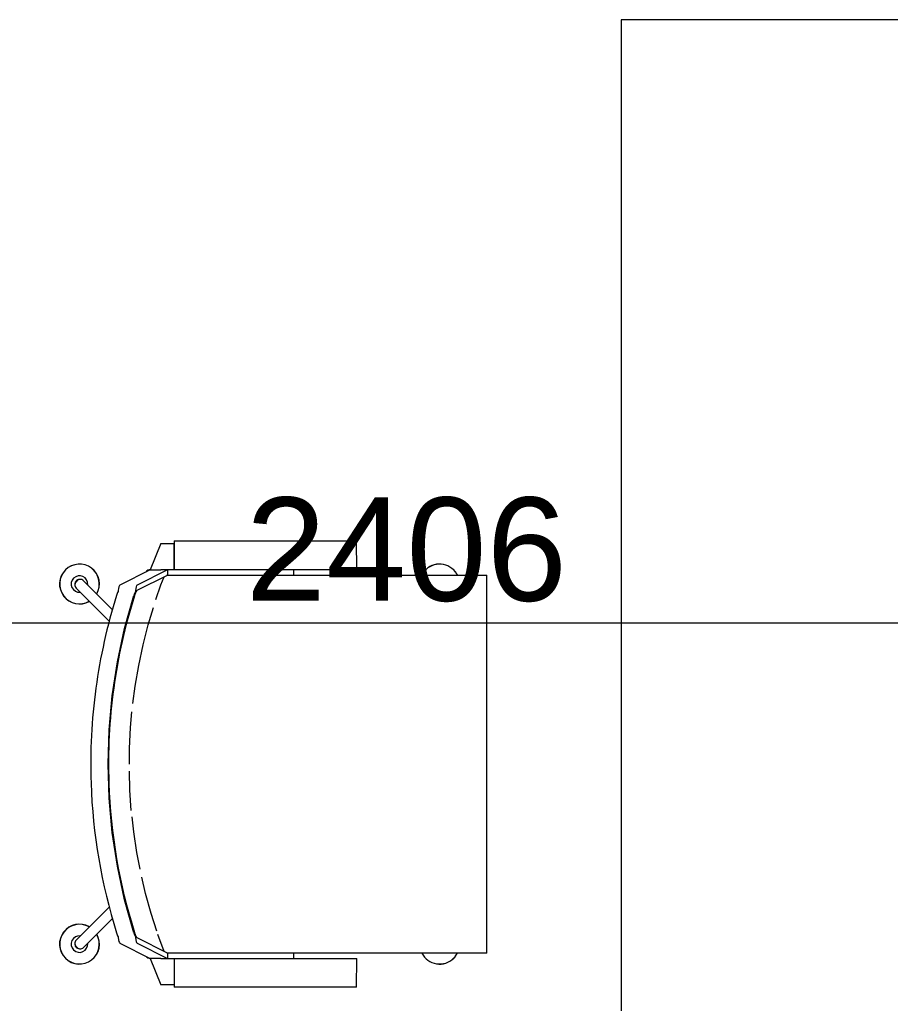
# Model space of a CAD drawing. Header units: centimetres. Extents: x -5566 to 5867, y -120 to 4683.
# Drawn here: x -3239 to -3133.7, y 240.1 to 359 of the extents above; entities that cross this region are included whole.
import ezdxf

# ---------------------------------------------------------------- set-up
doc = ezdxf.new("R2010")
doc.units = ezdxf.units.CM
doc.layers.add('A-ANNO-DIMS', color=211, linetype='Continuous', lineweight=5)
doc.layers.add('I-FURN', color=30, linetype='Continuous', lineweight=13)
doc.styles.add('Arial', font='arial.ttf', dxfattribs={"height": 12.5})
doc.dimstyles.new('100_200_2_5mm_Arial_cm', dxfattribs={"dimscale": 30.48, "dimtxt": 12.753242, "dimasz": 0.492126, "dimexe": 0.328084, "dimexo": 0.0625, "dimgap": 0.082021, "dimtad": 1, "dimdec": 0, "dimzin": 0, "dimdsep": 46, "dimtxsty": 'Arial', "dimblk1": 'OBLIQUE', "dimblk2": 'OBLIQUE', "dimsah": 1, "dimcen": 0.09, "dimdle": 0.328084, "dimazin": 0, "dimtfac": 1, "dimtdec": 4, "dimtix": 1, "dimtmove": 0, "dimatfit": 3, "dimfxl": 0.328084, "dimfxlon": 1, "dimtvp": 1, "dimtolj": 1, "dimtzin": 0, "dimlwd": 15, "dimlwe": 15, "dimarcsym": 2})

# ---------------------------------------------------------------- blocks, each defined once
blk = doc.blocks.new('AR_FUR_Chair_Office - AR_FUR_Chair_Office-V97-Level _9_00')
at = {"layer": 'I-FURN'}
for p, q in [((-22.17, 22.06), (-22.06, 22.17)), ((-21.27, 22.17), (-17.25, 18.15)), ((17.25, 18.15), (21.27, 22.17)), ((22.06, 22.17), (22.17, 22.06)), ((-18.66, 17.76), (-22.17, 21.27)), ((22.17, 21.27), (18.66, 17.76)), ((-21.65, 16.89), (-23.5, 13.21)), ((23.49, 13.21), (21.65, 16.89)), ((-21.65, 14.8), (-23.5, 11.11)), ((23.49, 11.11), (21.65, 14.8)), ((-23.5, 13.21), (-26.67, 11.94)), ((-23.5, 11.94), (-23.5, 13.21)), ((26.67, 11.94), (23.49, 13.21)), ((23.49, 13.21), (23.49, 11.94)), ((-26.67, 10.67), (-26.67, 11.94)), ((-23.5, 11.94), (-23.5, 11.11)), ((-22.64, 11.55), (-20.59, 12.29)), ((23.49, 11.11), (23.49, 11.94)), ((26.67, 11.94), (26.67, 10.67)), ((-22.91, 11.11), (-23.5, 11.11)), ((-23.5, 11.11), (-23.5, 10.32)), ((-22.86, 11.11), (-22.91, 11.11)), ((-22.86, 11.11), (-22.89, 11.11)), ((-22.86, 7.93), (-22.86, 11.14)), ((-22.86, 11.11), (-22.86, 11.11)), ((22.86, 11.14), (22.86, 7.93)), ((22.89, 11.11), (22.86, 11.11)), ((22.91, 11.11), (22.86, 11.11)), ((22.86, 11.11), (22.86, 11.11)), ((23.49, 11.11), (22.91, 11.11)), ((23.49, 10.32), (23.49, 11.11)), ((-23.5, 10.32), (-26.99, 10.32)), ((-26.99, 10.16), (-26.99, 10.32)), ((-26.99, -6.79), (-26.99, 10.16)), ((-26.67, 10.32), (-26.67, 10.67)), ((-23.5, 10.32), (-26.67, 10.32)), ((-23.5, 10.32), (-23.5, 10.16)), ((-23.5, 10.16), (-23.5, -6.79)), ((26.99, 10.32), (23.49, 10.32)), ((23.49, 10.16), (23.49, 10.32)), ((23.49, 10.32), (26.67, 10.32)), ((23.49, -6.79), (23.49, 10.16)), ((26.67, 10.67), (26.67, 10.32)), ((26.99, 10.32), (26.99, 10.16)), ((26.99, 10.16), (26.99, -6.79)), ((-22.86, -16.18), (-22.86, 7.93)), ((22.86, 7.93), (22.86, -16.18)), ((-23.5, -4.13), (-22.86, -4.13)), ((22.86, -4.13), (23.49, -4.13)), ((-26.99, -9.43), (-26.99, -6.79)), ((-23.5, -6.79), (-23.5, -9.43)), ((23.49, -9.43), (23.49, -6.79)), ((26.99, -6.79), (26.99, -9.43)), ((-26.99, -11.46), (-26.99, -9.43)), ((-23.5, -9.43), (-23.5, -11.51)), ((23.49, -11.51), (23.49, -9.43)), ((26.99, -9.43), (26.99, -11.46)), ((-26.99, -11.72), (-26.99, -11.46)), ((-26.99, -11.72), (-23.5, -11.78)), ((-23.5, -11.51), (-23.5, -11.77)), ((23.49, -11.78), (26.99, -11.72)), ((23.49, -11.77), (23.49, -11.51)), ((26.99, -11.46), (26.99, -11.72)), ((-22.86, -17), (-22.86, -16.18)), ((22.86, -16.18), (22.86, -17)), ((-22.86, -24.73), (-22.86, -17)), ((22.86, -17), (22.86, -24.73)), ((-22.86, -27.04), (-22.86, -24.73)), ((22.86, -24.73), (22.86, -27.04)), ((-22.86, -27.5), (-22.86, -27.04)), ((22.86, -27.04), (22.86, -27.5)), ((-22.86, -27.5), (22.86, -27.5))]:
    blk.add_line(p, q, dxfattribs=at)
at = {"layer": 'I-FURN', "flags": 128}
for points in [[(-22.17, 22.06), (-22.25, 21.96), (-22.3, 21.85), (-22.33, 21.73), (-22.33, 21.6), (-22.3, 21.48), (-22.25, 21.37), (-22.17, 21.27)], [(-21.27, 22.17), (-21.37, 22.25), (-21.48, 22.3), (-21.6, 22.33), (-21.73, 22.33), (-21.85, 22.3), (-21.96, 22.25), (-22.06, 22.17)], [(22.06, 22.17), (21.96, 22.25), (21.85, 22.3), (21.73, 22.33), (21.6, 22.33), (21.48, 22.3), (21.37, 22.25), (21.27, 22.17)], [(22.17, 21.27), (22.25, 21.37), (22.3, 21.48), (22.33, 21.6), (22.33, 21.73), (22.3, 21.85), (22.25, 21.96), (22.17, 22.06)], [(-20.39, 15.18), (-16.4, 16.31), (-12.36, 17.18), (-8.26, 17.81), (-4.14, 18.19), (0, 18.32), (4.14, 18.19), (8.26, 17.81), (12.36, 17.18), (16.4, 16.31), (20.39, 15.18)], [(-20.97, 17.08), (-21.23, 17.05), (-21.44, 17), (-21.58, 16.95), (-21.65, 16.89)], [(21.65, 16.89), (21.58, 16.95), (21.44, 17), (21.23, 17.05), (20.97, 17.08)], [(-5.61, 15.5), (-3.16, 15.67), (-0.87, 15.74)], [(0, 15.74), (1.89, 15.72), (4.42, 15.59), (6.32, 15.42)], [(-22.85, 11.12), (-22.24, 12.35), (-21.63, 13.57), (-21.02, 14.79)], [(-20.97, 14.99), (-21.23, 14.96), (-21.44, 14.91), (-21.58, 14.86), (-21.65, 14.8)], [(-20.39, 15.18), (-20.64, 15.1), (-20.87, 15.01)], [(-12.7, 14.45), (-10.7, 14.83), (-8.2, 15.21), (-6.39, 15.41)], [(7.32, 15.31), (9.44, 15.04), (11.93, 14.61), (14.41, 14.08), (16.85, 13.46), (18.95, 12.83)], [(20.87, 15.01), (20.64, 15.1), (20.39, 15.18)], [(21.65, 14.8), (21.58, 14.86), (21.44, 14.91), (21.23, 14.96), (20.97, 14.99)], [(21.02, 14.79), (21.63, 13.57), (22.24, 12.35), (22.85, 11.12)], [(-20.19, 12.43), (-18.08, 13.11), (-15.64, 13.78), (-13.69, 14.24)], [(19.89, 12.52), (21.67, 11.92), (22.64, 11.55)]]:
    blk.add_lwpolyline(points, dxfattribs=at)
at = {"layer": 'I-FURN'}
for centre, radius, start, end in [((-21.77, 21.77), 2.41, 330.3294, 135), ((-21.77, 21.77), 2.4, 330.4231, 135), ((21.77, 21.77), 2.41, 45, 209.6706), ((21.77, 21.77), 2.4, 45, 209.5769), ((-21.77, 21.77), 2.41, 135, 299.6706), ((-21.77, 21.77), 2.4, 135, 299.5769), ((-21.77, 21.77), 1, 355, 135), ((21.77, 21.77), 2.41, 240.3294, 45), ((21.77, 21.77), 2.4, 240.4231, 45), ((21.77, 21.77), 1, 45, 185), ((-21.77, 21.77), 1, 135, 275), ((-21.77, 21.77), 0.555, 135, 176.5733), ((-21.77, 21.77), 0.555, 93.4267, 135), ((21.77, 21.77), 1, 265, 45), ((21.77, 21.77), 0.555, 45, 86.5733), ((21.77, 21.77), 0.555, 3.4267, 45), ((-22.86, 13.21), 0.635, 127.5514, 180), ((22.86, 13.21), 0.635, 360, 52.4486), ((-22.91, 11.43), 0.317, 270, 280.5561), ((22.91, 11.43), 0.317, 259.4439, 270), ((-21.77, -21.77), 2.41, 117, 225), ((-21.77, -21.77), 2.4, 117, 225), ((21.77, -21.77), 2.4, 315, 63), ((21.77, -21.77), 2.41, 315, 63), ((-21.77, -21.77), 2.41, 225, 243.0813), ((-21.77, -21.77), 2.4, 225, 242.9101), ((21.77, -21.77), 2.4, 297.0899, 315), ((21.77, -21.77), 2.41, 296.9187, 315)]:
    blk.add_arc(centre, radius, start, end, dxfattribs=at)
for points, knots in [([(20.39, 17.28), (16.73, 18.43), (9.22, 20.11), (-4.62, 20.82), (-14.54, 19.12), (-20.39, 17.28)], [-1, -1, -1, -1, -0.722222, -0.444444, 0, 0, 0, 0]), ([(-20.39, 15.08), (-14.54, 16.92), (-4.62, 18.62), (9.22, 17.92), (16.73, 16.23), (20.39, 15.08)], [0, 0, 0, 0, 0.444444, 0.722222, 1, 1, 1, 1])]:
    blk.add_open_spline(points, degree=3, knots=knots, dxfattribs=at)
for points in [[(-20.87, 17.11), (-20.89, 17.1), (-20.92, 17.09), (-20.95, 17.09), (-20.97, 17.08)], [(-20.39, 17.28), (-20.47, 17.25), (-20.64, 17.2), (-20.79, 17.14), (-20.87, 17.11)], [(20.87, 17.11), (20.79, 17.14), (20.64, 17.2), (20.47, 17.25), (20.39, 17.28)], [(20.97, 17.08), (20.95, 17.09), (20.92, 17.09), (20.89, 17.1), (20.87, 17.11)], [(-21.02, 14.79), (-21.02, 14.8), (-21, 14.81), (-20.97, 14.83), (-20.95, 14.84)], [(-20.87, 15.01), (-20.89, 15.01), (-20.92, 15), (-20.95, 14.99), (-20.97, 14.99)], [(-20.95, 14.84), (-20.93, 14.86), (-20.88, 14.89), (-20.78, 14.94), (-20.66, 14.98), (-20.53, 15.03), (-20.44, 15.07), (-20.39, 15.08)], [(20.39, 15.08), (20.44, 15.07), (20.53, 15.03), (20.66, 14.98), (20.78, 14.94), (20.88, 14.89), (20.93, 14.86), (20.95, 14.84)], [(20.97, 14.99), (20.95, 14.99), (20.92, 15), (20.89, 15.01), (20.87, 15.01)], [(20.95, 14.84), (20.97, 14.83), (21, 14.81), (21.02, 14.8), (21.02, 14.79)], [(-23.42, 13.51), (-23.42, 13.5), (-23.43, 13.49), (-23.43, 13.49)], [(-23.33, 13.63), (-23.34, 13.62), (-23.34, 13.62), (-23.35, 13.61)], [(23.35, 13.61), (23.34, 13.62), (23.34, 13.62), (23.33, 13.63)], [(23.43, 13.49), (23.43, 13.49), (23.42, 13.5), (23.42, 13.51)], [(-22.86, 11.12), (-22.86, 11.12), (-22.86, 11.12), (-22.85, 11.12)], [(22.85, 11.12), (22.86, 11.12), (22.86, 11.12), (22.86, 11.12)]]:
    blk.add_open_spline(points, degree=3, dxfattribs=at)
blk = doc.blocks.new('AR_FUR_Desk_Office - 160_70-V98-Level _9_00')
at = {"layer": 'I-FURN'}
for p, q in [((156.2, 73.1), (-3.8, 73.1)), ((-3.8, 73.1), (-3.8, 1.83)), ((156.2, 3.1), (156.2, 73.1)), ((-3.8, 1.83), (137.2, 1.83))]:
    blk.add_line(p, q, dxfattribs=at)
blk = doc.blocks.new('_Oblique')
at = {"color": 0, "linetype": 'ByBlock', "lineweight": -2}
blk.add_line((-0.5, -0.5), (0.5, 0.5), dxfattribs=at)
blk = doc.blocks.new('DIMBLOCK76-Level _9_00')
at = {"layer": 'A-ANNO-DIMS', "color": 0, "lineweight": 15, "transparency": 16777216}
for p, q in [((-4395, 277.92), (-4395, 296.01)), ((-1989.5, 277.92), (-1989.5, 296.01)), ((-1979.5, 286.01), (-4405, 286.01))]:
    blk.add_line(p, q, dxfattribs=at)
at = {"layer": 'Defpoints', "color": 0, "transparency": 16777216}
for p in [(-4395, 286.01), (-4395, 276.01), (-1989.5, 276.01)]:
    blk.add_point(p, dxfattribs=at)
at = {"layer": 'A-ANNO-DIMS', "color": 0, "lineweight": 15, "transparency": 16777216, "xscale": 15, "yscale": 15, "zscale": 15, "rotation": 180}
blk.add_blockref('_Oblique', (-4395, 286.01), dxfattribs=at)
at = {"layer": 'A-ANNO-DIMS', "color": 0, "lineweight": 15, "transparency": 16777216, "xscale": 15, "yscale": 15, "zscale": 15}
blk.add_blockref('_Oblique', (-1989.5, 286.01), dxfattribs=at)
at = {"layer": 'A-ANNO-DIMS', "color": 0, "lineweight": 15, "transparency": 16777216, "insert": (-3192.25, 294.89), "char_height": 12.5, "width": 46.1471, "attachment_point": 5, "style": 'Arial'}
blk.add_mtext('\\A1;2406', dxfattribs=at)

msp = doc.modelspace()

# ---------------------------------------------------------------- block references
at = {"layer": 'I-FURN'}
for name, p, rotation in [('AR_FUR_Desk_Office - 160_70-V98-Level _9_00', (-3168.1, 355.19), 270), ('AR_FUR_Chair_Office - AR_FUR_Chair_Office-V97-Level _9_00', (-3210, 268.99), 89.99999999999999)]:
    msp.add_blockref(name, p, dxfattribs=dict(at, rotation=rotation))

# ---------------------------------------------------------------- dimensions: what is measured, and where the dimension line sits
at = {"layer": 'A-ANNO-DIMS', "lineweight": 15}
dim = msp.add_linear_dim(base=(-4395, 286.01151105), p1=(-1989.5, 276.01151105), p2=(-4395, 276.01151105), dimstyle='100_200_2_5mm_Arial_cm', override={"dimpost": '<>', "dimfxl": 2405.5}, dxfattribs=at)
dim.commit()
dim.dimension.update_dxf_attribs({"geometry": 'DIMBLOCK76-Level _9_00', "text_midpoint": (-3192.25, 294.8936734)})

doc.saveas('drawing.dxf')
